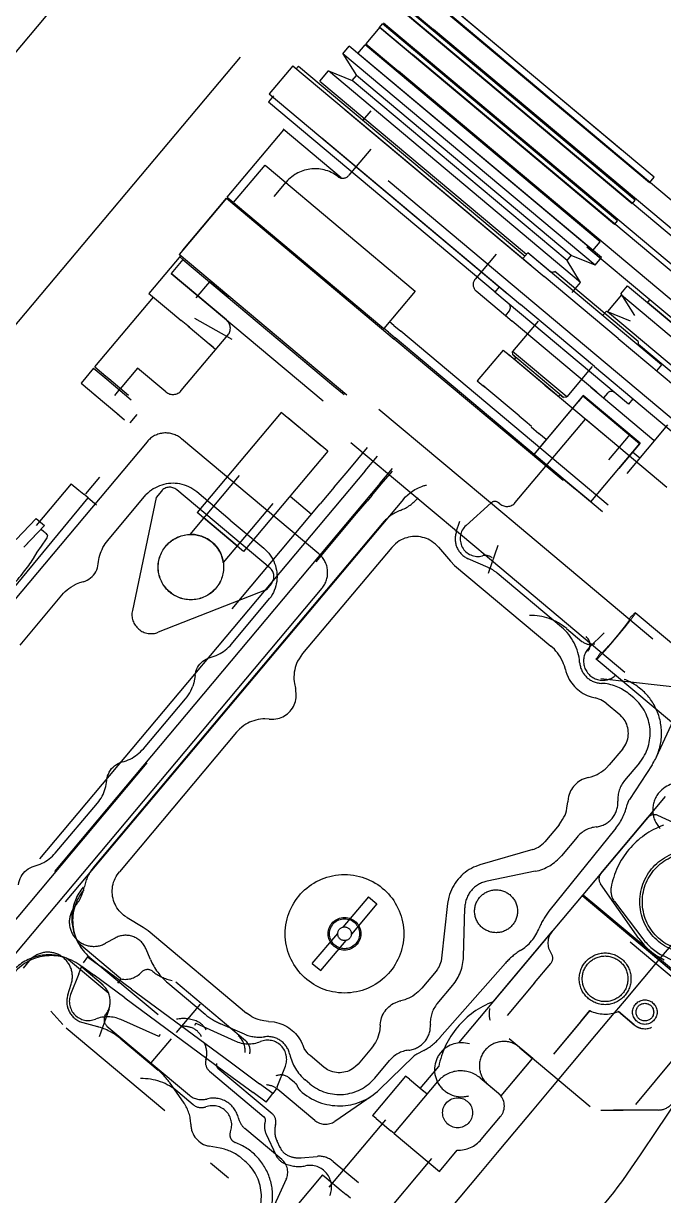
# Model space of a CAD drawing. Header units: millimetres. Extents: x 834140250 to 834644390, y 817877047 to 817987022.
# Drawn here: x 834540721 to 834541025, y 817954534 to 817955091 of the extents above; entities that cross this region are included whole.
import ezdxf

# ---------------------------------------------------------------- set-up
doc = ezdxf.new("R2010")
doc.units = ezdxf.units.MM
doc.header["$LTSCALE"] = 1000
doc.header["$MEASUREMENT"] = 0
doc.linetypes.add('3B52X-MAGP-P-L000_XB$0$HIDDEN', pattern=[0.375, 0.25, -0.125])
doc.layers.add('3B52X-MAGP-P-L000_XB$0$VPA500_Equipment', color=9, linetype='Continuous')

# ---------------------------------------------------------------- blocks, each defined once
blk = doc.blocks.new('GFA_GF')
at = {"layer": '3B52X-MAGP-P-L000_XB$0$VPA500_Equipment', "color": 253, "linetype": '3B52X-MAGP-P-L000_XB$0$HIDDEN'}
for p, q in [((-8035.48, 24479.84), (-6428.52, 26394.94)), ((-6098.51, 25543.65), (-6711.35, 26057.88)), ((-6450.77, 25947.14), (-6562.48, 26040.88)), ((-6453, 25944.48), (-6564.71, 26038.22)), ((-6564.55, 26038.42), (-6471.85, 25960.64)), ((-6459.86, 25936.31), (-6571.58, 26030.05)), ((-6571.21, 26030.48), (-6478.51, 25952.7)), ((-6461.33, 25934.56), (-6573.04, 26028.3)), ((-6572.88, 26028.5), (-6480.18, 25950.71)), ((-6400.72, 25900.96), (-6548.97, 26025.35)), ((-6465.97, 25959.9), (-6547.28, 26028.12)), ((-6581.2, 26018.57), (-6587.87, 26010.63)), ((-6581.37, 26018.37), (-6579.9, 26020.12)), ((-6469.66, 25924.63), (-6581.37, 26018.37)), ((-6581.2, 26018.57), (-6488.51, 25940.79)), ((-6468.19, 25926.38), (-6579.9, 26020.12)), ((-6579.54, 26020.56), (-6486.84, 25942.77)), ((-6409.05, 25891.03), (-6557.3, 26015.43)), ((-6407.39, 25893.02), (-6555.64, 26017.41)), ((-6598.78, 26005.93), (-6595.75, 26009.54)), ((-6475.86, 25908.94), (-6595.75, 26009.54)), ((-6591.66, 26006.11), (-6588.23, 26010.2)), ((-6476.52, 25916.46), (-6588.23, 26010.2)), ((-6587.87, 26010.63), (-6495.17, 25932.85)), ((-6415.71, 25883.09), (-6563.96, 26007.49)), ((-7971.64, 24426.27), (-6647.51, 26004.31)), ((-6478.89, 25905.32), (-6598.78, 26005.93)), ((-6598.78, 26005.93), (-6592.32, 25995.57)), ((-6479.95, 25912.37), (-6591.66, 26006.11)), ((-6417.38, 25881.11), (-6565.63, 26005.5)), ((-6622.55, 26000.18), (-6633.78, 25986.8)), ((-6622.55, 26000.18), (-6509.49, 25905.32)), ((-6619.94, 26000.06), (-6621.12, 25998.65)), ((-6619.94, 26000.06), (-6512.19, 25909.65)), ((-6609.68, 25992.94), (-6605.65, 25997.75)), ((-6485.75, 25897.14), (-6605.65, 25997.75)), ((-6605.65, 25997.75), (-6594.33, 25993.17)), ((-6424.04, 25873.17), (-6572.29, 25997.56)), ((-6609.68, 25992.94), (-6511.46, 25910.53)), ((-6594.33, 25993.17), (-6592.32, 25995.57)), ((-6492.22, 25907.5), (-6594.33, 25993.17)), ((-6490.21, 25909.9), (-6592.32, 25995.57)), ((-6631.81, 25985.91), (-6634.2, 25983.07)), ((-6633.78, 25986.8), (-6520.72, 25891.93)), ((-6634.2, 25983.07), (-6526.45, 25892.66)), ((-6597.63, 25979.27), (-6503.1, 25899.96)), ((-6589.28, 25974.2), (-6585.41, 25978.81)), ((-6653.74, 25937.67), (-6626.83, 25969.75)), ((-6599.68, 25946.96), (-6627.21, 25970.07)), ((-6608.86, 25965.89), (-6514.33, 25886.57)), ((-6585.49, 25960.5), (-6595.9, 25948.09)), ((-6650.73, 25935.14), (-6635.8, 25952.93)), ((-6635.8, 25952.93), (-6634.85, 25952.13)), ((-6634.85, 25952.13), (-6565.3, 25893.76)), ((-6600.73, 25947.13), (-6600.64, 25947.05)), ((-6453, 25944.48), (-6450.77, 25947.14)), ((-6653.74, 25937.67), (-6651.08, 25940.85)), ((-6631.5, 25937.95), (-6625.7, 25944.86)), ((-6654.16, 25937.18), (-6674.95, 25912.41)), ((-6654.16, 25937.18), (-6665.67, 25923.46)), ((-6665.67, 25923.46), (-6654.16, 25937.18)), ((-6654.16, 25937.18), (-6574.33, 25870.19)), ((-6653.74, 25937.67), (-6650.87, 25935.26)), ((-6650.73, 25935.14), (-6649.78, 25934.34)), ((-6461.33, 25934.56), (-6459.86, 25936.31)), ((-6649.78, 25934.34), (-6580.22, 25875.98)), ((-6674.95, 25912.41), (-6665.67, 25923.46)), ((-6665.67, 25923.46), (-6674.95, 25912.41)), ((-6469.66, 25924.63), (-6468.19, 25926.38)), ((-6674.95, 25912.41), (-6676.61, 25910.42)), ((-6452.81, 25888.83), (-6482.74, 25913.95)), ((-6479.95, 25912.37), (-6476.52, 25916.46)), ((-6675.85, 25909.92), (-6690.97, 25891.89)), ((-6674.9, 25908.11), (-6680.5, 25901.44)), ((-6596.89, 25843.52), (-6676.61, 25910.42)), ((-6674.9, 25908.11), (-6676.35, 25909.32)), ((-6674.9, 25908.11), (-6603.22, 25847.96)), ((-6525.94, 25910.53), (-6535.93, 25898.62)), ((-6510.9, 25911.19), (-6513.21, 25908.44)), ((-6447.38, 25857.89), (-6510.9, 25911.19)), ((-6500.72, 25902.65), (-6510.9, 25911.19)), ((-6492.22, 25907.5), (-6490.21, 25909.9)), ((-6485.75, 25897.14), (-6492.22, 25907.5)), ((-6478.89, 25905.32), (-6490.21, 25909.9)), ((-6478.89, 25905.32), (-6475.86, 25908.94)), ((-6680.5, 25901.44), (-6608.23, 25840.8)), ((-6654.14, 25879.32), (-6680.5, 25901.44)), ((-6458.35, 25869), (-6498.05, 25902.31)), ((-6662.22, 25897.47), (-6668.62, 25889.84)), ((-6653.25, 25889.94), (-6662.22, 25897.47)), ((-6467.94, 25870.45), (-6503.1, 25899.96)), ((-6489.78, 25892.34), (-6485.75, 25897.14)), ((-6716.75, 25856.97), (-6688.9, 25890.16)), ((-6690.97, 25891.89), (-6690.18, 25891.23)), ((-6690.18, 25891.23), (-6679.8, 25882.52)), ((-6564.35, 25892.96), (-6579.27, 25875.18)), ((-6565.3, 25893.76), (-6564.35, 25892.96)), ((-6535.45, 25893.07), (-6521.55, 25881.41)), ((-6524.44, 25895.05), (-6526.55, 25892.53)), ((-6463.03, 25839.23), (-6526.55, 25892.53)), ((-6466.39, 25891.25), (-6473.05, 25883.31)), ((-6466.66, 25891.67), (-6463.43, 25895.52)), ((-6466.66, 25891.67), (-6460.19, 25881.32)), ((-6466.39, 25891.25), (-6401.65, 25836.92)), ((-6463.43, 25895.52), (-6412.69, 25852.95)), ((-6479.17, 25857.07), (-6514.33, 25886.57)), ((-6453.96, 25887.45), (-6452.81, 25888.83)), ((-6310.98, 25767.61), (-6453.9, 25887.53)), ((-6411.6, 25854.25), (-6452.81, 25888.83)), ((-6679.8, 25882.52), (-6675.72, 25879.09)), ((-6671.77, 25875.78), (-6675.72, 25879.09)), ((-6651.47, 25869.97), (-6669.19, 25880.04)), ((-6519.74, 25883.57), (-6521.54, 25881.42)), ((-6521.54, 25881.42), (-6518.28, 25878.69)), ((-6474.99, 25881.74), (-6473.51, 25883.5)), ((-6473.51, 25883.5), (-6462.2, 25878.93)), ((-6473.05, 25883.31), (-6408.31, 25828.98)), ((-6672.37, 25876.28), (-6661.4, 25867.08)), ((-6580.22, 25875.98), (-6579.27, 25875.18)), ((-6577.18, 25873.42), (-6579.27, 25875.18)), ((-6577.18, 25873.42), (-6573.96, 25870.72)), ((-6574.51, 25876.6), (-6576.6, 25878.35)), ((-6574.51, 25876.6), (-6571.3, 25873.9)), ((-6472.63, 25791.11), (-6571.3, 25873.9)), ((-6478.1, 25844.98), (-6518.28, 25878.69)), ((-6505.94, 25878.72), (-6518.09, 25864.25)), ((-6675.62, 25845.65), (-6653.5, 25872.02)), ((-6660.53, 25866.35), (-6662.67, 25868.14)), ((-6494.07, 25802.85), (-6574.33, 25870.19)), ((-6475.29, 25787.93), (-6573.96, 25870.72)), ((-6467.94, 25870.45), (-6382.25, 25798.55)), ((-6661.4, 25867.08), (-6659.19, 25865.23)), ((-6522.62, 25864.97), (-6534.88, 25850.36)), ((-6522.62, 25864.97), (-6519.81, 25862.62)), ((-6502.75, 25848.3), (-6519.93, 25862.72)), ((-6519.93, 25862.72), (-6519.24, 25862.14)), ((-6519.11, 25862.03), (-6519.81, 25862.62)), ((-6517.96, 25862.75), (-6518.09, 25864.25)), ((-6492.36, 25842.66), (-6518.09, 25864.25)), ((-6517.96, 25862.75), (-6518.06, 25862.63)), ((-6517, 25861.75), (-6518.06, 25862.63)), ((-6493.96, 25842.41), (-6518.06, 25862.63)), ((-6409.98, 25827), (-6458.32, 25867.56)), ((-6716.75, 25856.97), (-6711.42, 25852.5)), ((-6516.93, 25860.87), (-6517.26, 25860.48)), ((-6496.22, 25842.82), (-6517.26, 25860.48)), ((-6480.22, 25857.13), (-6492.36, 25842.66)), ((-6479.17, 25857.07), (-6393.48, 25785.16)), ((-6447.38, 25857.89), (-6449.69, 25855.14)), ((-6717.28, 25856.34), (-6723.27, 25849.19)), ((-6717.28, 25856.34), (-6710.21, 25850.41)), ((-6712.24, 25853.18), (-6710.08, 25851.37)), ((-6711.04, 25851.1), (-6699.38, 25841.32)), ((-6710.08, 25851.37), (-6700.64, 25843.45)), ((-6696.42, 25856.34), (-6704.68, 25846.5)), ((-6682.92, 25845.02), (-6696.42, 25856.34)), ((-6723.27, 25849.19), (-6716.21, 25843.27)), ((-6707.28, 25843.27), (-6704.62, 25846.45)), ((-6603.22, 25847.96), (-6598.99, 25844.41)), ((-6534.88, 25850.36), (-6532.07, 25848.01)), ((-6515.01, 25833.69), (-6532.19, 25848.11)), ((-6532.19, 25848.11), (-6531.5, 25847.53)), ((-6531.37, 25847.42), (-6532.07, 25848.01)), ((-6502.73, 25848.28), (-6499.85, 25845.87)), ((-6499.85, 25845.87), (-6496.79, 25843.3)), ((-6450.95, 25822), (-6480.92, 25847.15)), ((-6717.04, 25843.96), (-6705.38, 25834.17)), ((-6598.99, 25844.41), (-6598.21, 25843.75)), ((-6484.52, 25843.29), (-6507.98, 25815.34)), ((-6484.66, 25843.13), (-6507.98, 25815.34)), ((-6496.79, 25843.3), (-6473.51, 25823.77)), ((-6496.22, 25842.82), (-6495.89, 25843.22)), ((-6495.01, 25843.29), (-6493.96, 25842.41)), ((-6493.96, 25842.41), (-6493.86, 25842.53)), ((-6493.86, 25842.53), (-6492.36, 25842.66)), ((-6484.66, 25843.13), (-6487.01, 25840.32)), ((-6457.71, 25820.52), (-6484.66, 25843.13)), ((-6484.66, 25843.13), (-6457.71, 25820.52)), ((-6457.53, 25820.64), (-6484.52, 25843.29)), ((-6478.1, 25844.98), (-6474.85, 25842.25)), ((-6473.05, 25844.39), (-6474.85, 25842.25)), ((-6460.92, 25841.75), (-6463.03, 25839.23)), ((-6706.15, 25834.82), (-6702.57, 25831.82)), ((-6699.89, 25830.3), (-6696.55, 25834.27)), ((-6628.08, 25835.3), (-6668.06, 25787.66)), ((-6606.01, 25816.78), (-6628.08, 25835.3)), ((-6581.62, 25836.9), (-6521.77, 25786.69)), ((-6609.11, 25819.38), (-6624.99, 25832.71)), ((-6609.11, 25819.38), (-6624.99, 25832.71)), ((-6516.82, 25792.39), (-6483.51, 25832.09)), ((-6514.99, 25833.67), (-6512.11, 25831.26)), ((-6512.11, 25831.26), (-6509.05, 25828.69)), ((-6444.8, 25799.61), (-6483.51, 25832.09)), ((-6463.61, 25806.3), (-6444.29, 25829.32)), ((-6509.32, 25828.38), (-6505.6, 25825.25)), ((-6502.11, 25822.33), (-6505.6, 25825.25)), ((-6462.45, 25824.77), (-6472.58, 25812.7)), ((-6691.88, 25821.36), (-7151.38, 25273.74)), ((-6610.18, 25767.96), (-6675.52, 25822.79)), ((-6596.35, 25807.49), (-6587.09, 25818.53)), ((-6594.94, 25821.02), (-6535.09, 25770.81)), ((-6502.11, 25822.33), (-6507.98, 25815.34)), ((-6457.71, 25820.52), (-6481.03, 25792.73)), ((-6457.53, 25820.64), (-6467.65, 25808.57)), ((-6457.71, 25820.52), (-6460.07, 25817.71)), ((-6606.01, 25816.78), (-6645.99, 25769.14)), ((-6588.19, 25807.54), (-6582.33, 25814.53)), ((-6507.98, 25815.34), (-6488.2, 25798.75)), ((-6481.03, 25792.73), (-6507.98, 25815.34)), ((-6480.98, 25792.69), (-6507.98, 25815.34)), ((-6461.04, 25816.55), (-6457.57, 25813.64)), ((-6588.19, 25807.54), (-6743.09, 25622.94)), ((-6602.93, 25799.65), (-6596.35, 25807.49)), ((-6581.05, 25801.55), (-6575.18, 25808.54)), ((-6580.52, 25801.11), (-6575.25, 25807.39)), ((-6727.89, 25801.36), (-6744.54, 25781.51)), ((-6581.05, 25801.55), (-6735.95, 25616.94)), ((-6727.89, 25801.37), (-6724.28, 25798.33)), ((-6721.02, 25796.62), (-6714.36, 25804.56)), ((-6648.04, 25805.23), (-6671.54, 25777.22)), ((-6585.01, 25795.76), (-6580.51, 25801.12)), ((-6724.28, 25798.33), (-6721.91, 25796.35)), ((-6719.84, 25794.61), (-6721.91, 25796.35)), ((-6685.08, 25797.85), (-6687.62, 25794.83)), ((-6685.08, 25797.85), (-6687.61, 25794.83)), ((-6633.4, 25761.25), (-6677.78, 25798.49)), ((-6652.31, 25784.1), (-6668.24, 25797.46)), ((-6623.89, 25795.48), (-6613.64, 25786.89)), ((-6602.93, 25799.65), (-6609.51, 25791.81)), ((-6585.01, 25795.76), (-6587.27, 25793.07)), ((-6570.04, 25793.94), (-7096.37, 25166.69)), ((-6767.74, 25736.64), (-6719.84, 25794.61)), ((-6719.84, 25794.61), (-6715.88, 25791.28)), ((-6687.61, 25794.83), (-6698.88, 25741.03)), ((-6687.62, 25794.83), (-6698.88, 25741.02)), ((-6632.16, 25791.91), (-6655.66, 25763.9)), ((-6651.42, 25741.87), (-6609.51, 25791.81)), ((-6592.25, 25787.13), (-6587.27, 25793.07)), ((-6528.23, 25792.29), (-6540.25, 25781.46)), ((-6524.12, 25791.75), (-6524.83, 25792.35)), ((-7093.53, 25189.73), (-6592.25, 25787.13)), ((-6744.64, 25784.89), (-6754.18, 25774.85)), ((-6744.64, 25784.89), (-6742.84, 25783.38)), ((-6744.64, 25784.89), (-6740.67, 25781.56)), ((-6645.99, 25769.14), (-6668.06, 25787.66)), ((-6649.08, 25771.74), (-6664.96, 25785.07)), ((-6652.31, 25784.1), (-6636.39, 25770.73)), ((-6521.77, 25786.69), (-6518.76, 25784.16)), ((-6518.76, 25784.16), (-6451.37, 25727.61)), ((-6740.63, 25781.53), (-6750.53, 25771.12)), ((-6740.67, 25781.56), (-6750.22, 25771.52)), ((-6740.94, 25778.49), (-6742.3, 25779.63)), ((-6579.91, 25782.66), (-6717.2, 25619.04)), ((-6544.87, 25778.52), (-6543.17, 25783.48)), ((-6575.54, 25771.1), (-6617.91, 25720.6)), ((-6553.41, 25771.22), (-6547.6, 25764.45)), ((-6535.09, 25770.81), (-6532.08, 25768.28)), ((-6532.08, 25768.28), (-6464.69, 25711.73)), ((-6525.09, 25771.94), (-6529.8, 25758.61)), ((-6545.66, 25762.53), (-6499.87, 25724.11)), ((-6529.78, 25761.53), (-6539.22, 25765.66)), ((-6494.82, 25733.14), (-6525.47, 25758.85)), ((-6608.75, 25751.61), (-7068.25, 25203.99)), ((-6635.29, 25750.93), (-6686.61, 25730.67)), ((-6635.29, 25750.93), (-6686.6, 25730.67)), ((-6632.76, 25753.95), (-6635.29, 25750.93)), ((-6632.76, 25753.94), (-6635.29, 25750.93)), ((-6412.17, 25699.94), (-6459.76, 25739.88)), ((-6492.44, 25732.49), (-6485.12, 25726.35)), ((-6481.64, 25723.47), (-6474.53, 25730.45)), ((-6430.71, 25677.92), (-6478.31, 25717.86)), ((-6393.71, 25699.25), (-6476.21, 25708.57)), ((-6460.54, 25699.5), (-6462.66, 25701.28)), ((-6473.65, 25696.97), (-6467.2, 25691.56)), ((-6440.84, 25690.85), (-6449.78, 25671.29)), ((-6649.36, 25683.12), (-6705.06, 25616.74)), ((-6465.77, 25675.21), (-6472.16, 25667.6)), ((-6457.83, 25668.54), (-6464.84, 25660.19)), ((-6451.79, 25667.65), (-6462.6, 25651.17)), ((-6484.53, 25605.85), (-6445.35, 25652.54)), ((-6451.46, 25645.42), (-6543.83, 25535.34)), ((-6496.03, 25639.15), (-6502.81, 25631.06)), ((-6476.12, 25615.87), (-6453.76, 25642.51)), ((-6420.22, 25630.09), (-6449.08, 25643.55)), ((-6468.99, 25637.51), (-6500.81, 25597.96)), ((-6487.47, 25633.22), (-6494.87, 25624.4)), ((-6508.44, 25627.38), (-6533.62, 25620.01)), ((-6507.31, 25616.99), (-6530.21, 25612.32)), ((-6484.53, 25605.85), (-6478.1, 25600.45)), ((-6458.06, 25585), (-6476.33, 25611.08)), ((-6586.67, 25604.81), (-6598.74, 25590.42)), ((-6582.7, 25601.48), (-6594.77, 25587.09)), ((-6586.67, 25604.81), (-6582.7, 25601.48)), ((-6548.98, 25601.69), (-6551.87, 25575.63)), ((-6485.02, 25605.42), (-6421.18, 25551.86)), ((-6478.1, 25600.45), (-6427.28, 25557.81)), ((-6469.67, 25602.58), (-6456.18, 25584.89)), ((-6701.33, 25594.93), (-6693.67, 25590.39)), ((-6541.44, 25576.32), (-6540.81, 25599.67)), ((-6707.04, 25585.25), (-6711.62, 25582.72)), ((-6691.43, 25588.8), (-6644.61, 25549.52)), ((-6613.32, 25573.05), (-6601.24, 25587.44)), ((-6609.35, 25569.72), (-6597.27, 25584.11)), ((-6527.42, 25554.9), (-6499.34, 25588.35)), ((-6704.32, 25565.79), (-6724.31, 25582.57)), ((-6690.29, 25575.04), (-6692.48, 25580.22)), ((-6412.71, 25541.64), (-6462.26, 25583.21)), ((-6747.88, 25574.34), (-6750.84, 25570.82)), ((-6710.11, 25558.88), (-6730.11, 25575.66)), ((-6720.18, 25576.31), (-6722.28, 25573.47)), ((-6720.18, 25576.31), (-6713.93, 25571.69)), ((-6719.12, 25576.05), (-6686.67, 25548.82)), ((-6613.32, 25573.05), (-6609.35, 25569.72)), ((-6521.54, 25573.26), (-6552.63, 25537.84)), ((-6507.62, 25563.98), (-6499.94, 25573.13)), ((-6426.65, 25566.48), (-6446.41, 25576.69)), ((-6724.37, 25568.14), (-6728.21, 25558.39)), ((-6724.37, 25568.13), (-6723.33, 25570.76)), ((-6723.34, 25570.76), (-6722.9, 25571.88)), ((-6722.92, 25571.52), (-6712.75, 25562.99)), ((-6722.9, 25571.88), (-6717, 25567.53)), ((-6702.43, 25556.76), (-6717.01, 25567.53)), ((-6699.35, 25560.93), (-6713.93, 25571.69)), ((-6554.52, 25569.45), (-6561.3, 25561.36)), ((-6729.58, 25558.18), (-6727.93, 25563.35)), ((-6705.79, 25563.79), (-6704.2, 25565.69)), ((-6682.04, 25563.88), (-6664.25, 25548.95)), ((-6645.09, 25536.39), (-6678.26, 25564.23)), ((-6553.98, 25553.95), (-6546.57, 25562.78)), ((-6507.62, 25563.98), (-6520.65, 25548.45)), ((-6702.43, 25556.76), (-6655.51, 25522.09)), ((-6699.35, 25560.93), (-6652.43, 25526.26)), ((-6737.63, 25550.4), (-6731.95, 25544.13)), ((-6709.97, 25551.61), (-6714.68, 25538.27)), ((-6677.85, 25540.33), (-6666.52, 25553.83)), ((-6481.41, 25550.71), (-6498.73, 25530.06)), ((-6485.7, 25545.59), (-6481.41, 25550.71)), ((-6467.83, 25550.27), (-6460.29, 25543.95)), ((-6460.29, 25543.95), (-6467.83, 25550.27)), ((-6722.46, 25545.04), (-6715.49, 25543.11)), ((-6686.22, 25538.34), (-6704.29, 25546.41)), ((-6668.64, 25544.68), (-6669.41, 25543.64)), ((-6668.64, 25544.68), (-6650.14, 25536.27)), ((-6645.63, 25539.55), (-6656.97, 25544.46)), ((-6485.7, 25545.59), (-6498.73, 25530.06)), ((-6730.35, 25542.58), (-6683.44, 25503.22)), ((-6710.93, 25543.34), (-6671.77, 25510.47)), ((-6686.22, 25538.34), (-6685.45, 25539.38)), ((-6704.32, 25537.25), (-6686.53, 25522.32)), ((-6680.44, 25537.24), (-6690.04, 25525.8)), ((-6519.74, 25537.41), (-6509.77, 25529.04)), ((-6519.67, 25537.36), (-6508.56, 25528.03)), ((-6607.91, 25523.87), (-6614.35, 25529.28)), ((-6585.17, 25532.91), (-6591.56, 25525.3)), ((-6581.36, 25513.16), (-6565.29, 25528.81)), ((-6560.33, 25531.76), (-6563.67, 25529.99)), ((-6523.61, 25510.09), (-6508.56, 25528.03)), ((-6518.6, 25516.06), (-6508.69, 25527.87)), ((-6514.73, 25532.93), (-6508.69, 25527.87)), ((-6509.77, 25529.04), (-6481.3, 25505.15)), ((-6459.56, 25506.12), (-6440.77, 25528.51)), ((-6662.24, 25521.97), (-6636.33, 25500.22)), ((-6658.16, 25523.27), (-6632.48, 25501.73)), ((-6655.51, 25522.09), (-6641.46, 25511.71)), ((-6652.43, 25526.26), (-6638.38, 25515.88)), ((-6629.97, 25514.5), (-6626.13, 25524.25)), ((-6583.62, 25518.64), (-6576.61, 25526.99)), ((-6561.97, 25513.72), (-6553.22, 25524.15)), ((-6681.31, 25516.62), (-6674.35, 25506.69)), ((-6624.27, 25518.65), (-6621.84, 25516.62)), ((-6614.57, 25515.93), (-6616.7, 25517.71)), ((-6568.96, 25519.58), (-6584.68, 25500.84)), ((-6574.44, 25492.25), (-6553.72, 25516.94)), ((-6567.19, 25518.1), (-6568.96, 25519.58)), ((-6567.19, 25518.1), (-6560.2, 25512.23)), ((-6533.57, 25518.7), (-6524.83, 25511.38)), ((-6533.57, 25518.7), (-6524.83, 25511.38)), ((-6530.87, 25516.44), (-6524.83, 25511.38)), ((-6677.32, 25512.15), (-6670, 25506.01)), ((-6635.2, 25507.09), (-6641.46, 25511.71)), ((-6632.12, 25511.26), (-6638.38, 25515.88)), ((-6635.2, 25507.09), (-6632.12, 25511.26)), ((-6630.23, 25513.82), (-6632.12, 25511.26)), ((-6629.97, 25514.5), (-6630.24, 25513.82)), ((-6612.16, 25498.48), (-6629.74, 25513.23)), ((-6558.71, 25510.99), (-6561.97, 25513.72)), ((-6558.71, 25510.99), (-6560.2, 25512.23)), ((-6529.76, 25515.51), (-6524.83, 25511.38)), ((-6584.93, 25510.23), (-6602.63, 25498.03)), ((-6582.91, 25499.36), (-6584.68, 25500.84)), ((-6532.99, 25489.4), (-6523.86, 25500.28)), ((-6532.99, 25489.4), (-6523.86, 25500.28)), ((-6476.23, 25503.31), (-6465.59, 25503.31)), ((-6470.16, 25503.43), (-6448.69, 25503.43)), ((-6465.59, 25503.43), (-6448.69, 25503.43)), ((-6627.82, 25479.82), (-6645.4, 25494.57)), ((-6605.28, 25466.78), (-6578.43, 25498.78)), ((-6582.91, 25499.36), (-6575.93, 25493.5)), ((-6635.31, 25492), (-6630.66, 25482.04)), ((-6630.15, 25488.76), (-6628.69, 25485.63)), ((-6574.44, 25492.25), (-6575.93, 25493.5)), ((-6574.44, 25492.25), (-6552.92, 25474.19)), ((-6657.06, 25485.23), (-6662.3, 25486.21)), ((-6552.92, 25474.19), (-6544.44, 25484.3)), ((-6552.92, 25474.19), (-6544.44, 25484.3)), ((-6653.13, 25471.02), (-6661.65, 25478.17)), ((-6645.38, 25479.13), (-6646.97, 25480.46)), ((-6618.71, 25480.7), (-6610.97, 25481.38)), ((-6603.45, 25478.99), (-6591.44, 25468.92)), ((-6583.36, 25448.4), (-6556.51, 25480.39)), ((-6558.95, 25479.26), (-6552.92, 25474.19)), ((-6608.47, 25472.65), (-6644.45, 25429.78)), ((-6608.47, 25472.65), (-6644.45, 25429.78)), ((-6608.47, 25472.65), (-6606.7, 25471.17)), ((-6533.39, 25473.64), (-6563.75, 25437.42)), ((-6625.72, 25470.51), (-6634.66, 25450.96)), ((-6606.7, 25471.17), (-6599.56, 25465.17)), ((-6599.56, 25465.17), (-6597.2, 25463.19)), ((-6595.13, 25461.46), (-6597.2, 25463.19))]:
    blk.add_line(p, q, dxfattribs=at)
for points in [[(-6668.23, 25797.45), (-6669.15, 25798.17), (-6670.1, 25798.82), (-6671.08, 25799.4), (-6672.08, 25799.92), (-6673.11, 25800.36), (-6674.15, 25800.73), (-6675.22, 25801.04), (-6676.29, 25801.27), (-6677.37, 25801.44), (-6678.46, 25801.54), (-6679.55, 25801.58), (-6680.64, 25801.54), (-6681.72, 25801.44), (-6682.8, 25801.28), (-6683.86, 25801.04), (-6684.91, 25800.74), (-6685.95, 25800.38), (-6686.96, 25799.95), (-6687.95, 25799.46), (-6688.91, 25798.9), (-6689.84, 25798.27), (-6690.73, 25797.59), (-6691.59, 25796.83), (-6692.4, 25796.02)], [(-6710.57, 25774.37), (-6692.4, 25796.02)], [(-6569.97, 25794.02), (-6569.01, 25795.08), (-6567.92, 25796.12), (-6566.75, 25797.08), (-6565.64, 25797.88), (-6564.57, 25798.55), (-6563.87, 25798.93), (-6562.87, 25799.43), (-6562.09, 25799.77), (-6561.32, 25800.07), (-6560.7, 25800.29), (-6560.21, 25800.44), (-6559.76, 25800.57), (-6559.42, 25800.67), (-6559.22, 25800.72), (-6559.09, 25800.75)], [(-6739.07, 25776.92), (-6739.3, 25777.11), (-6739.76, 25777.49), (-6740.11, 25777.79), (-6740.51, 25778.12), (-6740.94, 25778.49)], [(-6745.93, 25765.73), (-6744.05, 25768.73), (-6742.13, 25771.65), (-6739.74, 25775.09)], [(-6739.74, 25775.1), (-6739.42, 25775.65), (-6739.2, 25776.26), (-6739.07, 25776.92)], [(-6715.1, 25763.33), (-6714.99, 25764.34), (-6714.83, 25765.34), (-6714.62, 25766.33), (-6714.36, 25767.3), (-6714.05, 25768.26), (-6713.69, 25769.2), (-6713.29, 25770.12), (-6712.84, 25771.02), (-6712.34, 25771.9), (-6711.79, 25772.75), (-6711.2, 25773.57), (-6710.57, 25774.37)], [(-6661.81, 25774.18), (-6662.23, 25774.49), (-6663.21, 25775.09), (-6663.92, 25775.48), (-6664.68, 25775.86), (-6665.39, 25776.17), (-6666.06, 25776.41), (-6666.73, 25776.61), (-6667.4, 25776.79), (-6668.06, 25776.93), (-6668.69, 25777.05), (-6669.28, 25777.13), (-6669.82, 25777.18), (-6670.29, 25777.21), (-6670.68, 25777.23), (-6671, 25777.23), (-6671.25, 25777.23), (-6671.41, 25777.23), (-6671.51, 25777.23), (-6671.31, 25777.23), (-6671.14, 25777.23), (-6670.91, 25777.23), (-6670.61, 25777.23), (-6670.22, 25777.21), (-6669.76, 25777.18), (-6669.24, 25777.13), (-6668.65, 25777.05), (-6668.03, 25776.94), (-6667.37, 25776.79), (-6666.67, 25776.61), (-6665.96, 25776.38), (-6665.24, 25776.11), (-6664.51, 25775.79), (-6663.8, 25775.44), (-6663.14, 25775.08), (-6662.55, 25774.71), (-6662, 25774.34), (-6661.48, 25773.95), (-6660.96, 25773.52), (-6660.45, 25773.06), (-6659.97, 25772.6), (-6659.52, 25772.13), (-6659.09, 25771.64), (-6658.67, 25771.1), (-6658.25, 25770.5), (-6657.83, 25769.86), (-6657.44, 25769.2), (-6657.09, 25768.54), (-6656.79, 25767.9), (-6656.54, 25767.27), (-6656.32, 25766.67), (-6656.15, 25766.11), (-6656, 25765.6), (-6655.89, 25765.15), (-6655.81, 25764.76), (-6655.75, 25764.45), (-6655.71, 25764.22), (-6655.68, 25764.06), (-6655.67, 25763.96), (-6655.69, 25764.08), (-6655.72, 25764.24), (-6655.76, 25764.48), (-6655.82, 25764.8), (-6655.91, 25765.2), (-6656.02, 25765.66), (-6656.17, 25766.18), (-6656.35, 25766.74), (-6656.57, 25767.34), (-6656.83, 25767.97), (-6657.14, 25768.61), (-6657.49, 25769.27), (-6657.89, 25769.94), (-6658.31, 25770.58), (-6658.74, 25771.17), (-6659.15, 25771.7), (-6659.57, 25772.18), (-6660.05, 25772.66), (-6660.59, 25773.15), (-6661.81, 25774.18)], [(-6553.41, 25771.22), (-6553.74, 25771.63), (-6554.81, 25772.61), (-6555.64, 25773.29), (-6556.54, 25773.95), (-6557.4, 25774.49), (-6558.23, 25774.91), (-6559.08, 25775.26), (-6559.97, 25775.57), (-6560.89, 25775.84), (-6561.83, 25776.05), (-6562.78, 25776.19), (-6563.73, 25776.27), (-6564.69, 25776.28), (-6565.64, 25776.23), (-6566.59, 25776.12), (-6567.53, 25775.94), (-6568.46, 25775.7), (-6569.37, 25775.4), (-6570.26, 25775.05), (-6571.13, 25774.66), (-6571.99, 25774.18), (-6572.86, 25773.58), (-6573.74, 25772.84), (-6575.54, 25771.1)], [(-6636.39, 25770.74), (-6635.53, 25769.96), (-6634.72, 25769.14), (-6633.98, 25768.27), (-6633.3, 25767.37), (-6632.69, 25766.44), (-6632.14, 25765.48), (-6631.65, 25764.48), (-6631.23, 25763.47), (-6630.88, 25762.43), (-6630.59, 25761.38), (-6630.37, 25760.31), (-6630.21, 25759.23), (-6630.12, 25758.15), (-6630.1, 25757.06), (-6630.15, 25755.97), (-6630.26, 25754.88), (-6630.44, 25753.8), (-6630.68, 25752.73), (-6631, 25751.67), (-6631.38, 25750.63), (-6631.84, 25749.61), (-6632.36, 25748.6), (-6632.95, 25747.63), (-6633.61, 25746.69)], [(-6760.95, 25747.83), (-6760.26, 25748.49), (-6759.64, 25749.08), (-6758.97, 25749.74), (-6758.31, 25750.42), (-6757.62, 25751.13), (-6756.92, 25751.86), (-6756.21, 25752.63), (-6755.5, 25753.41), (-6754.78, 25754.21), (-6754.08, 25755.02), (-6753.36, 25755.85), (-6752.65, 25756.7), (-6751.96, 25757.54), (-6751.28, 25758.38), (-6750.61, 25759.22), (-6749.96, 25760.07), (-6749.32, 25760.9), (-6748.71, 25761.72), (-6748.13, 25762.52), (-6747.58, 25763.3), (-6747.04, 25764.07), (-6746.55, 25764.8), (-6745.93, 25765.73)], [(-6722.31, 25754.74), (-6721.34, 25755.05), (-6720.41, 25755.46), (-6719.55, 25755.95), (-6718.74, 25756.52), (-6718, 25757.17), (-6717.34, 25757.89), (-6716.74, 25758.67), (-6716.23, 25759.51), (-6715.81, 25760.4), (-6715.48, 25761.34), (-6715.24, 25762.32), (-6715.1, 25763.33)], [(-6547.6, 25764.45), (-6545.66, 25762.53)], [(-6732.37, 25748.35), (-6731.6, 25749.23), (-6730.78, 25750.05), (-6729.92, 25750.82), (-6729.01, 25751.53), (-6728.06, 25752.2), (-6727.08, 25752.8)], [(-6722.31, 25754.74), (-6723.96, 25754.23), (-6725.55, 25753.58), (-6727.08, 25752.8)], [(-6752.26, 25724.52), (-6732.37, 25748.35)], [(-6651.78, 25725.03), (-6633.61, 25746.69)], [(-6661.86, 25718.66), (-6660.88, 25718.94), (-6659.93, 25719.27), (-6658.99, 25719.65), (-6658.08, 25720.07), (-6657.19, 25720.55), (-6656.32, 25721.06), (-6655.49, 25721.62), (-6654.68, 25722.22), (-6653.9, 25722.87), (-6653.16, 25723.55), (-6652.45, 25724.27), (-6651.78, 25725.03)], [(-6493.02, 25713.02), (-6493.5, 25714.7), (-6493.83, 25715.64), (-6494.27, 25716.68), (-6494.79, 25717.77), (-6495.39, 25718.86), (-6496.05, 25719.9), (-6496.75, 25720.87), (-6497.49, 25721.76), (-6498.26, 25722.59), (-6499.87, 25724.11)], [(-6669.07, 25710.07), (-6668.93, 25711.08), (-6668.69, 25712.06), (-6668.36, 25712.99), (-6667.93, 25713.89), (-6667.42, 25714.73), (-6666.83, 25715.51), (-6666.16, 25716.23), (-6665.42, 25716.88), (-6664.62, 25717.45), (-6663.75, 25717.94), (-6662.83, 25718.35), (-6661.86, 25718.66)], [(-6617.91, 25720.6), (-6619.63, 25718.04), (-6620.31, 25716.88), (-6620.81, 25715.86), (-6621.16, 25714.9), (-6621.42, 25713.94), (-6621.67, 25712.89), (-6621.87, 25711.79), (-6622.02, 25710.66), (-6622.09, 25709.53), (-6622.08, 25708.42), (-6621.99, 25707.33), (-6621.83, 25706.26), (-6621.37, 25704.17)], [(-6493.03, 25713.02), (-6492.77, 25711.99), (-6492.35, 25710.83), (-6491.68, 25709.3), (-6491.15, 25708.25), (-6490.59, 25707.31), (-6490, 25706.46), (-6489.37, 25705.67), (-6488.68, 25704.9), (-6487.94, 25704.15), (-6487.16, 25703.44), (-6486.35, 25702.78), (-6485.5, 25702.18), (-6484.61, 25701.62), (-6483.68, 25701.11), (-6482.73, 25700.66), (-6481.78, 25700.27), (-6480.82, 25699.96), (-6478.9, 25699.47)], [(-6669.07, 25710.07), (-6669.28, 25708.35), (-6669.64, 25706.67), (-6670.15, 25705.04)], [(-6673.61, 25699.04), (-6672.89, 25699.96), (-6672.22, 25700.91), (-6671.61, 25701.89), (-6671.06, 25702.91), (-6670.58, 25703.96), (-6670.15, 25705.04)], [(-6633.78, 25689.39), (-6631.62, 25689.4), (-6630.64, 25689.47), (-6629.76, 25689.63), (-6628.97, 25689.86), (-6628.19, 25690.16), (-6627.4, 25690.52), (-6626.62, 25690.94), (-6625.85, 25691.43), (-6625.14, 25691.96), (-6624.48, 25692.55), (-6623.87, 25693.19), (-6623.3, 25693.87), (-6622.79, 25694.6), (-6622.33, 25695.37), (-6621.94, 25696.17), (-6621.61, 25697), (-6621.33, 25697.83), (-6621.12, 25698.66), (-6620.98, 25699.52), (-6620.92, 25700.45), (-6620.95, 25701.46), (-6621.09, 25702.85), (-6621.23, 25703.71), (-6621.37, 25704.17)], [(-6693.63, 25675.32), (-6673.61, 25699.04)], [(-6473.65, 25696.97), (-6475.31, 25698.11), (-6476.18, 25698.58), (-6477.07, 25698.94), (-6477.98, 25699.23), (-6478.91, 25699.47)], [(-6633.78, 25689.39), (-6635.82, 25689.48), (-6636.88, 25689.45), (-6637.97, 25689.35), (-6639.08, 25689.17), (-6640.16, 25688.92), (-6641.2, 25688.62), (-6642.18, 25688.27), (-6643.13, 25687.87), (-6644.05, 25687.42), (-6644.96, 25686.91), (-6645.87, 25686.31), (-6646.77, 25685.62), (-6647.97, 25684.59), (-6648.77, 25683.81), (-6649.36, 25683.12)], [(-6465.77, 25675.21), (-6464.74, 25676.69), (-6464.29, 25677.47), (-6463.91, 25678.27), (-6463.61, 25679.11), (-6463.38, 25679.96), (-6463.21, 25680.83), (-6463.1, 25681.72), (-6463.06, 25682.6), (-6463.09, 25683.48), (-6463.18, 25684.37), (-6463.35, 25685.24), (-6463.58, 25686.09), (-6463.87, 25686.93), (-6464.23, 25687.74), (-6464.63, 25688.5), (-6465.08, 25689.22), (-6465.57, 25689.88), (-6466.1, 25690.48), (-6467.2, 25691.56)], [(-6703.67, 25669), (-6702.7, 25669.28), (-6701.75, 25669.61), (-6700.82, 25669.98), (-6699.91, 25670.4), (-6699.02, 25670.87), (-6698.16, 25671.38), (-6697.33, 25671.93), (-6696.52, 25672.53), (-6695.75, 25673.17), (-6695.01, 25673.85), (-6694.3, 25674.56), (-6693.63, 25675.32)], [(-6711.01, 25660.3), (-6710.86, 25661.33), (-6710.62, 25662.32), (-6710.28, 25663.27), (-6709.85, 25664.18), (-6709.32, 25665.03), (-6708.72, 25665.82), (-6708.04, 25666.55), (-6707.29, 25667.21), (-6706.47, 25667.79), (-6705.59, 25668.29), (-6704.65, 25668.69), (-6703.67, 25669)], [(-6482.15, 25661.61), (-6480.81, 25661.94), (-6479.52, 25662.38), (-6479.01, 25662.59), (-6477.95, 25663.07), (-6476.88, 25663.63), (-6475.89, 25664.24), (-6474.98, 25664.89), (-6474.17, 25665.56), (-6473.44, 25666.24), (-6472.16, 25667.6)], [(-6482.16, 25661.61), (-6484.12, 25660.99), (-6485.02, 25660.63), (-6485.83, 25660.21), (-6486.57, 25659.74), (-6487.27, 25659.2), (-6487.94, 25658.61), (-6488.58, 25657.98), (-6489.16, 25657.33), (-6489.67, 25656.66), (-6490.13, 25655.96), (-6490.54, 25655.19), (-6490.93, 25654.34), (-6491.27, 25653.44), (-6491.53, 25652.54), (-6491.7, 25651.68), (-6491.87, 25650.03)], [(-6715.52, 25649.38), (-6714.89, 25650.16), (-6714.31, 25650.98), (-6713.77, 25651.82), (-6713.27, 25652.68), (-6712.82, 25653.57), (-6712.41, 25654.48), (-6712.06, 25655.42), (-6711.75, 25656.36), (-6711.49, 25657.33), (-6711.28, 25658.31), (-6711.11, 25659.3), (-6711.01, 25660.3)], [(-6735.54, 25625.65), (-6715.52, 25649.38)], [(-6496.03, 25639.15), (-6494.35, 25641.67), (-6493.67, 25642.78), (-6493.17, 25643.74), (-6492.82, 25644.67), (-6492.54, 25645.72), (-6492.3, 25647), (-6491.87, 25650.03)], [(-6508.44, 25627.38), (-6507.87, 25627.55), (-6506.65, 25628.09), (-6505.81, 25628.54), (-6504.95, 25629.09), (-6504.18, 25629.7), (-6503.48, 25630.37), (-6502.81, 25631.06)], [(-6745.49, 25619.39), (-6744.53, 25619.67), (-6743.58, 25619.99), (-6742.66, 25620.36), (-6741.76, 25620.78), (-6740.88, 25621.24), (-6740.03, 25621.75), (-6739.21, 25622.3), (-6738.41, 25622.89), (-6737.64, 25623.52), (-6736.91, 25624.19), (-6736.21, 25624.9), (-6735.54, 25625.65)], [(-6752.96, 25610.53), (-6752.81, 25611.58), (-6752.57, 25612.59), (-6752.22, 25613.56), (-6751.78, 25614.48), (-6751.25, 25615.35), (-6750.63, 25616.16), (-6749.94, 25616.9), (-6749.17, 25617.57), (-6748.34, 25618.16), (-6747.44, 25618.66), (-6746.49, 25619.08), (-6745.49, 25619.39)], [(-6701.33, 25594.93), (-6702.42, 25595.64), (-6703.03, 25596.11), (-6703.71, 25596.7), (-6704.4, 25597.38), (-6705.07, 25598.11), (-6705.67, 25598.87), (-6706.21, 25599.66), (-6706.68, 25600.48), (-6707.11, 25601.33), (-6707.48, 25602.21), (-6707.8, 25603.11), (-6708.05, 25604.03), (-6708.24, 25604.96), (-6708.37, 25605.92), (-6708.44, 25606.9), (-6708.44, 25607.9), (-6708.37, 25608.9), (-6708.24, 25609.9), (-6708.03, 25610.87), (-6707.76, 25611.83), (-6707.44, 25612.75), (-6707.06, 25613.63), (-6706.62, 25614.46), (-6706.13, 25615.25), (-6705.06, 25616.74)], [(-6533.62, 25620.01), (-6535.63, 25619.3), (-6536.65, 25618.87), (-6537.68, 25618.36), (-6538.7, 25617.78), (-6539.7, 25617.13), (-6540.66, 25616.44), (-6541.57, 25615.7), (-6542.44, 25614.92), (-6543.26, 25614.09), (-6544.04, 25613.22), (-6544.78, 25612.29), (-6545.47, 25611.3), (-6546.11, 25610.28), (-6546.7, 25609.24), (-6547.22, 25608.2), (-6547.68, 25607.11), (-6548.08, 25605.92), (-6548.42, 25604.6), (-6548.98, 25601.69)], [(-6421.79, 25606.77), (-6433.94, 25592.31), (-6442.76, 25581.81), (-6448.38, 25575.12), (-6453.72, 25568.77), (-6458.72, 25562.81), (-6463.39, 25557.25), (-6467.82, 25551.98), (-6469.96, 25549.43), (-6478.32, 25539.46), (-6491.18, 25524.1), (-6500.04, 25513.52), (-6508.8, 25503.07), (-6517.22, 25493), (-6525.37, 25483.24), (-6533.39, 25473.64)], [(-6693.67, 25590.39), (-6691.43, 25588.8)], [(-6551.87, 25575.63), (-6552.1, 25574.27), (-6552.31, 25573.5), (-6552.63, 25572.64), (-6553.02, 25571.77), (-6553.43, 25570.98), (-6553.81, 25570.36), (-6554.52, 25569.45)], [(-6561.3, 25561.36), (-6562.29, 25560.27), (-6562.93, 25559.66), (-6563.73, 25558.99), (-6564.64, 25558.3), (-6565.59, 25557.65), (-6566.54, 25557.09), (-6567.47, 25556.63), (-6568.41, 25556.24), (-6569.36, 25555.91), (-6571.3, 25555.37)], [(-6581.01, 25543.79), (-6580.91, 25545.02), (-6580.8, 25545.72), (-6580.62, 25546.49), (-6580.37, 25547.32), (-6580.06, 25548.15), (-6579.69, 25548.96), (-6579.26, 25549.74), (-6578.76, 25550.48), (-6578.21, 25551.19), (-6577.62, 25551.85), (-6577, 25552.47), (-6576.35, 25553.03), (-6575.65, 25553.55), (-6574.84, 25554.03), (-6573.91, 25554.48), (-6572.58, 25555.01), (-6571.75, 25555.29), (-6571.3, 25555.37)], [(-6634.18, 25545.6), (-6635.24, 25545.64), (-6636.39, 25545.8), (-6637.92, 25546.11), (-6639.01, 25546.42), (-6640.08, 25546.79), (-6641.1, 25547.24), (-6642.05, 25547.75), (-6642.94, 25548.31), (-6644.61, 25549.52)], [(-6634.18, 25545.6), (-6631.49, 25545.29), (-6630.27, 25545.08), (-6629.2, 25544.81), (-6628.23, 25544.47), (-6627.3, 25544.07), (-6626.37, 25543.62), (-6625.45, 25543.12), (-6624.55, 25542.56), (-6623.69, 25541.95), (-6622.88, 25541.29), (-6622.11, 25540.6), (-6621.38, 25539.87), (-6620.69, 25539.1), (-6620.04, 25538.24), (-6619.41, 25537.31), (-6618.61, 25535.95), (-6618.1, 25534.93), (-6617.73, 25534.02)], [(-6581.01, 25543.8), (-6581.22, 25541.72), (-6581.39, 25540.67), (-6581.65, 25539.6), (-6581.98, 25538.54), (-6582.39, 25537.48), (-6582.86, 25536.47), (-6583.36, 25535.52), (-6583.86, 25534.7), (-6584.32, 25534.01), (-6585.17, 25532.91)], [(-6614.35, 25529.28), (-6614.83, 25529.68), (-6615.32, 25530.16), (-6615.84, 25530.77), (-6616.39, 25531.55), (-6617.14, 25532.76), (-6617.57, 25533.56), (-6617.73, 25534.02)], [(-6591.56, 25525.3), (-6592.83, 25524.04), (-6593.51, 25523.46), (-6594.23, 25522.95), (-6595, 25522.51), (-6595.81, 25522.13), (-6596.63, 25521.8), (-6597.48, 25521.54), (-6598.34, 25521.35), (-6599.22, 25521.22), (-6600.11, 25521.16), (-6600.99, 25521.17), (-6601.87, 25521.24), (-6602.74, 25521.38), (-6603.61, 25521.59), (-6604.47, 25521.88), (-6605.29, 25522.22), (-6606.06, 25522.6), (-6606.73, 25523.01), (-6607.91, 25523.87)], [(-6429.49, 25521.7), (-6433.78, 25516.23), (-6437.76, 25510.97), (-6441.6, 25505.65), (-6445.46, 25500.06), (-6449.39, 25494.22), (-6457.5, 25482.02), (-6461.69, 25475.88), (-6463.8, 25472.87), (-6465.92, 25469.91), (-6468.06, 25467.03), (-6470.2, 25464.22), (-6472.35, 25461.48), (-6474.5, 25458.8), (-6478.83, 25453.6), (-6483.18, 25448.58), (-6487.54, 25443.68), (-6491.9, 25438.83)]]:
    blk.add_lwpolyline(points, dxfattribs=at)
for points in [[(-6476.02, 25721.2, 0.015764), (-6478.33, 25717.98, 0.461997), (-6478.29, 25717.83, 0.310058), (-6478.08, 25717.86, 0.014549), (-6475.21, 25720.83, 0.006174), (-6472.4, 25723.97, 0.004395), (-6468.56, 25728.47, 0.004395), (-6464.8, 25733.04, 0.006174), (-6462.19, 25736.34, 0.014551), (-6459.77, 25739.69, 0.310309), (-6459.77, 25739.9, 0.46172), (-6459.93, 25739.91, 0.015762), (-6462.7, 25737.08)], [(-6475.69, 25720.93, 0.355389), (-6475.58, 25720.93, 0.017518), (-6474.16, 25722.34, 0.006824), (-6472.77, 25723.86, 0.004273), (-6470.6, 25726.33, 0.003509), (-6468.48, 25728.84, 0.003582), (-6466.43, 25731.33, 0.004567), (-6464.42, 25733.85, 0.007803), (-6463.28, 25735.35, 0.023442), (-6462.35, 25736.74, 0.667107), (-6462.4, 25736.81)]]:
    blk.add_lwpolyline(points, format="xyb", dxfattribs=at)
for centre, radius in [((-6671.06, 25761.68), 15.55), ((-6671.03, 25761.7), 15.55), ((-6433.1, 25602.48), 24.54), ((-6433.1, 25602.48), 23.32), ((-6598.01, 25587.27), 28.19), ((-6525.96, 25597.99), 10.21), ((-6598.01, 25587.27), 7.77), ((-6598.01, 25587.27), 7.13), ((-6598.01, 25587.27), 3.24), ((-6474.13, 25565.84), 12.31), ((-6474.13, 25565.84), 10.85), ((-6455.23, 25549.98), 5.83), ((-6455.23, 25549.98), 4.21), ((-6544.25, 25502.1), 7.13)]:
    blk.add_circle(centre, radius, dxfattribs=at)
for centre, radius, start, end in [((-6612.07, 25933.43), 17.78, 50, 140), ((-6598.91, 25950.62), 3.94, 242.469, 320), ((-6499.12, 25904.56), 2.49, 230, 295.3757), ((-6532.92, 25896.09), 3.94, 140, 230), ((-6521.64, 25885.17), 2.49, 320, 50), ((-6657.47, 25875.35), 5.18, 320, 50), ((-6455.96, 25868.34), 2.49, 164.6243, 230), ((-6517.4, 25861.27), 0.622, 320, 50), ((-6679.59, 25848.99), 5.18, 230, 320), ((-6495.41, 25842.82), 0.622, 50, 140), ((-6471.14, 25842.79), 2.49, 50, 140), ((-6682.98, 25813.9), 11.61, 50, 140), ((-6681.11, 25794.52), 5.18, 50.0001, 140.0001), ((-6681.11, 25794.52), 5.18, 50.0001, 140.0001), ((-6578.92, 25808.03), 20.73, 291.045, 320), ((-6526.5, 25790.36), 2.59, 50, 132), ((-6520.79, 25795.72), 5.18, 230, 320), ((-6564.03, 25769.34), 20.73, 111.045, 140), ((-6535.06, 25775.16), 10.36, 161.0523, 246.3513), ((-6534.62, 25775.2), 8.42, 131.9999, 285.0968), ((-6617.64, 25759.07), 11.61, 320, 50), ((-6531.08, 25762.07), 5.18, 50, 105.0968), ((-6636.73, 25757.28), 5.18, 320.0001, 50.0001), ((-6636.73, 25757.28), 5.18, 320.0001, 50.0001), ((-6536.93, 25745.2), 17.82, 50, 66.3512), ((-6689.95, 25739.16), 9.12, 168.1742, 229.8577), ((-6689.95, 25739.16), 9.12, 168.1742, 229.8577), ((-6509.6, 25711.98), 26.74, 49.927, 91.1113), ((-6689.95, 25739.16), 9.12, 229.8577, 291.5411), ((-6689.95, 25739.16), 9.12, 229.8577, 291.5411), ((-6510.41, 25714.56), 24.25, 4.2848, 50), ((-6486.48, 25724.65), 5.18, 325.5089, 50), ((-6481.12, 25731.11), 6.22, 230, 290.0001), ((-6475.24, 25716.97), 9.12, 134.5, 314.5), ((-6475.48, 25717.17), 10.78, 184.2848, 267.7079), ((-6476.79, 25684.45), 21.97, 50, 87.7079), ((-6474.66, 25682.67), 27.36, 326.7288, 69.4887), ((-6474.66, 25682.67), 21.97, 320, 50), ((-6454.2, 25651.26), 13.89, 140, 183.6494), ((-6438.63, 25646.19), 12.85, 73.1547, 140), ((-6479.65, 25649.64), 11.61, 276.3506, 3.6494), ((-6456.71, 25647.3), 7.05, 146.7288, 167.8071), ((-6438.63, 25646.19), 12.85, 140, 223.5173), ((-6490.15, 25654.53), 27.16, 321.1841, 347.8071), ((-6450.74, 25639.98), 3.94, 65, 140), ((-6476.83, 25624.3), 13.89, 96.3506, 140), ((-6433.1, 25602.48), 38.76, 109.9898, 170), ((-6511.71, 25638.52), 21.97, 281.5367, 320), ((-6701.32, 25605.72), 20.73, 140, 168.955), ((-6527.55, 25599.32), 13.27, 101.5367, 178.4633), ((-6473.1, 25613.34), 3.94, 140, 215), ((-6704.44, 25594.58), 23.22, 140, 211.1609), ((-6704.46, 25593.52), 22.8, 140, 230), ((-6742.01, 25613.66), 20.73, 320, 348.955), ((-6462.9, 25607.73), 8.5, 170.0556, 217.3061), ((-6717.24, 25592.88), 11.61, 140, 298.9477), ((-6476.58, 25578.47), 31.09, 141.1841, 158.435), ((-6525.96, 25597.99), 22, 301.565, 338.435), ((-6702.02, 25576.18), 10.36, 22.9761, 118.9477), ((-6492.83, 25582.89), 8.5, 140, 215.5226), ((-6433.1, 25602.48), 30.47, 215, 245), ((-6433.1, 25602.48), 29.02, 217.3061, 242.694), ((-6433.1, 25602.48), 29.02, 217.306, 242.6939), ((-6738.99, 25566.88), 11.61, 342.2868, 140), ((-6498.17, 25552.74), 31.09, 121.5651, 138.722), ((-6502.96, 25575.66), 3.94, 320, 35.5226), ((-6738.49, 25554.01), 23.22, 68.8391, 140), ((-6737.57, 25554.05), 22.8, 50, 140), ((-6662.99, 25586.59), 29.64, 202.8886, 230), ((-6563.41, 25576.91), 21.97, 320, 358.4633), ((-6702.22, 25575.94), 10.36, 258.3574, 317.5372), ((-6691.67, 25566.29), 3.94, 51.3679, 137.5372), ((-6675.75, 25586.21), 21.56, 231.3679, 258.5921), ((-6719.75, 25555.06), 10.36, 318.7214, 52.3605), ((-6719.71, 25555.03), 10.36, 162.2555, 254.447), ((-6719.77, 25555.07), 9.07, 158.5434, 291.7866), ((-6543.34, 25545.02), 13.89, 140, 183.6494), ((-6512.53, 25516.2), 41.46, 111.045, 140), ((-6519.06, 25549.24), 10.25, 166.1653, 197.9293), ((-6474.13, 25565.84), 16.79, 244.295, 292.0218), ((-6710.63, 25532.21), 15.55, 65.9408, 111.7866), ((-6708.4, 25546.35), 3.94, 142.4919, 230), ((-6674.66, 25530.35), 16.58, 66.4091, 101.4589), ((-6671.34, 25537.95), 8.29, 24.9991, 66.4118), ((-6645.2, 25571.66), 29.64, 230, 246.6004), ((-6723.37, 25514.54), 29.64, 50, 74.6227), ((-6674.88, 25530.41), 12.85, 72.0142, 95.2986), ((-6673.47, 25534.74), 8.29, 25.0001, 72.0151), ((-6654.36, 25531.72), 9.12, 354, 50), ((-6638.49, 25556.11), 18.03, 246.6956, 277.8172), ((-6568.79, 25543.4), 11.61, 276.3506, 3.6494), ((-6512.53, 25516.2), 41.46, 140, 168.955), ((-6455.23, 25549.98), 7.88, 230, 254.6499), ((-6455.23, 25549.98), 7.88, 230, 293.6446), ((-6674.88, 25530.41), 11.4, 344.3629, 25.2018), ((-6643.71, 25550.43), 15.55, 245.5496, 291.7865), ((-6649.09, 25531.63), 6.22, 346.4842, 50), ((-6634.57, 25527.57), 9.07, 338.5434, 111.7866), ((-6634.57, 25527.57), 10.78, 12.2921, 97.8134), ((-6573.03, 25555.76), 27.16, 297.8684, 318.722), ((-6542.37, 25522.57), 12.85, 73.1547, 140), ((-6522.29, 25524.4), 11.61, 50, 230), ((-6522.29, 25524.4), 11.61, 50, 230), ((-6602.57, 25534.54), 21.97, 192.2921, 230), ((-6565.97, 25518.06), 13.89, 96.3506, 140), ((-6560.38, 25523.76), 7.05, 117.8218, 134.2514), ((-6542.37, 25522.57), 12.85, 140, 285.8772), ((-6705.59, 25499.61), 29.64, 35, 50), ((-6658.91, 25525.94), 5.18, 164.3609, 230), ((-6656.83, 25524.86), 2.07, 162.321, 230), ((-6542.76, 25507.75), 14.3, 50, 140), ((-6694.48, 25491.65), 26.74, 49.927, 91.1113), ((-6628.27, 25513.89), 6.22, 50, 112.6475), ((-6625.84, 25511.85), 6.22, 21.7109, 50), ((-6600.45, 25532.76), 21.97, 230, 320), ((-6635.6, 25506.24), 9.12, 50, 87.2388), ((-6616.4, 25515.61), 3.94, 201.7109, 227.0689), ((-6600.45, 25532.76), 27.36, 227.0691, 314.2514), ((-6529.9, 25505.34), 7.88, 37.0745, 50), ((-6529.9, 25505.34), 7.88, 37.0745, 50), ((-6529.9, 25505.34), 7.88, 320, 50), ((-6529.9, 25505.34), 7.88, 320, 50), ((-6689.13, 25496.35), 18.03, 0.9163, 35), ((-6665.9, 25517.46), 9.12, 230, 285.0532), ((-6666, 25510.78), 6.22, 230, 290.0001), ((-6660.76, 25496.36), 9.12, 338.8443, 110.0001), ((-6660.36, 25496.84), 12.23, 12.7609, 105.0533), ((-6448.69, 25511.3), 7.88, 270, 320), ((-6637.66, 25498.63), 2.07, 342.8892, 50), ((-6635.82, 25497.76), 5.18, 345.1496, 50), ((-6660.32, 25496.81), 10.78, 180.9163, 259.4102), ((-6639.53, 25501.56), 9.12, 192.7609, 230), ((-6627.78, 25495.48), 8.29, 163.5908, 205.0001), ((-6619.79, 25493.51), 11.4, 165.1503, 205.3568), ((-6607.1, 25504.52), 7.88, 230, 304.5627), ((-6648.58, 25491.65), 3.94, 158.8441, 249.4887), ((-6543.95, 25498.59), 14.3, 268.0204, 320), ((-6543.95, 25498.59), 14.3, 268.0204, 320), ((-6661.09, 25463.63), 21.97, 50.0698, 79.5078), ((-6659.54, 25462.33), 27.36, 326.7288, 69.4887), ((-6621.19, 25489.17), 8.29, 204.9981, 252.019), ((-6659.51, 25462.3), 21.97, 320, 50.0728), ((-6623.15, 25485.54), 8.29, 204.9991, 246.4091), ((-6632.88, 25473.79), 7.88, 334.963, 50), ((-6619.83, 25493.14), 16.58, 246.4108, 281.367), ((-6619.79, 25493.51), 12.85, 252.018, 275.2986), ((-6610.11, 25471.05), 10.36, 50, 95.0006), ((-6614.52, 25466.72), 10.36, 337.597, 101.3669)]:
    blk.add_arc(centre, radius, start, end, dxfattribs=at)

msp = doc.modelspace()

# ---------------------------------------------------------------- block references
msp.add_blockref('GFA_GF', (834547471.43, 817929071.1))

doc.saveas('drawing.dxf')
